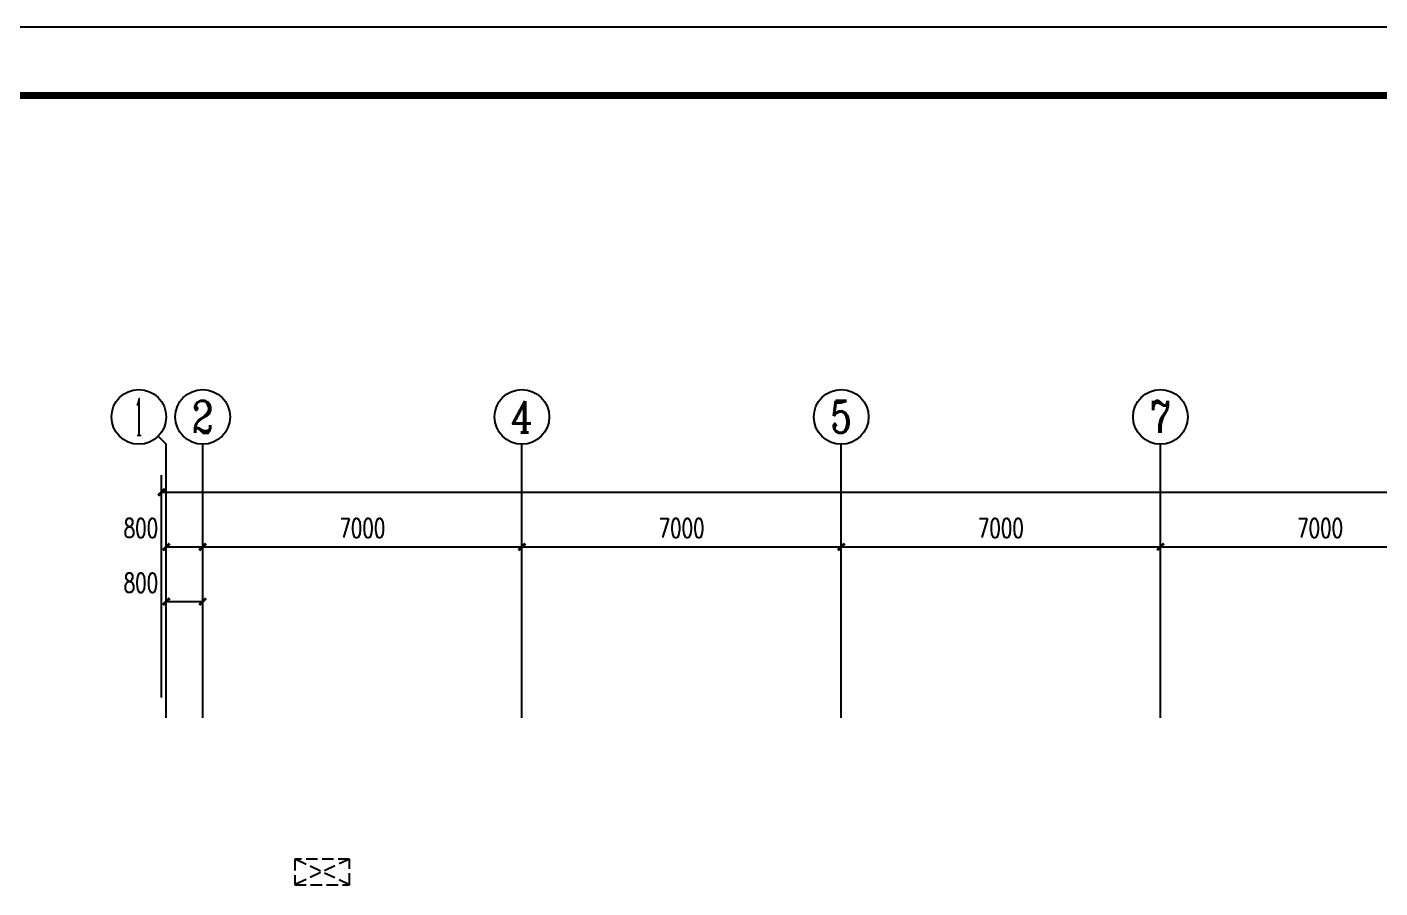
# Model space of a CAD drawing. Extents: x 0 to 302064749, y -59725395 to 1524223.
# Drawn here: x 207818176 to 210784476, y -481224 to 1406590 of the extents above; entities that cross this region are included whole.
import ezdxf
from ezdxf.enums import TextEntityAlignment as Align

# ---------------------------------------------------------------- set-up
doc = ezdxf.new("R2010")
doc.units = 0
doc.header["$LTSCALE"] = 1000
doc.linetypes.add('DASH', pattern=[0.35, 0.25, -0.1])
for name, color, linetype in [('0-底图', 7, 'Continuous'), ('AXIS', 3, 'Continuous'), ('AXIS_TEXT', 7, 'Continuous'), ('BTTK', 7, 'Continuous'), ('PUB_TITLE', 4, 'Continuous'), ('空调外机', 211, 'Continuous')]:
    doc.layers.add(name, color=color, linetype=linetype)
doc.styles.add('_TCH_AXIS', font='COMPLEX', dxfattribs={"bigfont": 'GBCBIG'})
doc.styles.add('A_DIM_T3', font='simplex.shx', dxfattribs={"width": 0.7, "bigfont": 'gbcbig.shx'})
doc.styles.add('COMPLEX', font='COMPLEX')
doc.styles.add('HZ(TK)', font='geniso.shx', dxfattribs={"width": 0.9, "bigfont": 'hztxt.shx'})
doc.dimstyles.new('_TCH_ARCH&&150', dxfattribs={"dimtxt": 420, "dimasz": 150, "dimexe": 375, "dimexo": 450, "dimgap": 202.5, "dimtad": 1, "dimdec": 0, "dimzin": 0, "dimdsep": 46, "dimtxsty": 'A_DIM_T3', "dimblk": 'ARCHTICK', "dimcen": 0.09, "dimclrt": 7, "dimazin": 2, "dimtfac": 1, "dimtdec": 0, "dimtix": 1, "dimtmove": 2, "dimatfit": 3, "dimfxl": 150, "dimtolj": 1, "dimtzin": 0, "dimarcsym": 0})

# ---------------------------------------------------------------- blocks, each defined once
blk = doc.blocks.new('vhtemplate_2020年新竖式图框_A0')
at = {"layer": 'PUB_TITLE', "color": 7}
blk.add_lwpolyline([(0, 0), (1189, 0), (1189, 841), (0, 841)], close=True, dxfattribs=at)
at = {"layer": 'PUB_TITLE', "const_width": 1}
blk.add_lwpolyline([(25, 10), (1179, 10), (1179, 831), (25, 831)], close=True, dxfattribs=at)
at = {"layer": 'BTTK', "color": 4, "style": 'HZ(TK)', "width": 0.9}
for tag, p in [('合作单位', (1144, 743.5)), ('建设单位', (1144, 209.5)), ('工程名称', (1144, 176.5)), ('子项名称', (1154, 160)), ('图纸名称', (1144, 141))]:
    blk.add_attdef(tag, text='', height=3.5, dxfattribs=at).set_placement(p, align=Align.MIDDLE_CENTER)
for tag, p in [('注册证书号', (1156.5, 309.01)), ('注册印章号', (1156.5, 301.01)), ('设计号', (1154, 193)), ('图别', (1137.75, 34)), ('图号', (1170.25, 34)), ('版本号', (1137.75, 26)), ('日期', (1170.25, 26))]:
    blk.add_attdef(tag, text='', height=3.5, dxfattribs=at).set_placement(p, align=Align.MIDDLE)
blk = doc.blocks.new('_AXISO')
blk.add_circle((0, 0), 0.5)
at = {"layer": 'AXIS_TEXT', "style": 'COMPLEX', "width": 1.041667}
blk.add_attdef('A', text='', height=0.56, dxfattribs=at).set_placement((-0.25, -0.28), (0.25, -0.28), align=Align.FIT)
blk = doc.blocks.new('_ArchTick')
at = {"color": 0, "linetype": 'ByBlock', "const_width": 0.4}
blk.add_lwpolyline([(-0.5, -0.5), (0.5, 0.5)], dxfattribs=at)
blk = doc.blocks.new('*D1004')
at = {"layer": 'AXIS', "color": 0, "lineweight": -2, "transparency": 16777216}
for p, q in [((1062933, 30600), (1062933, 33075)), ((1063733, 30600), (1063733, 33075)), ((1062933, 32700), (1063733, 32700))]:
    blk.add_line(p, q, dxfattribs=at)
at = {"layer": 'Defpoints', "color": 0, "transparency": 16777216}
for p in [(1063733, 32700), (1062933, 30150), (1063733, 30150)]:
    blk.add_point(p, dxfattribs=at)
at = {"layer": 'AXIS', "color": 0, "lineweight": -2, "transparency": 16777216, "xscale": 150, "yscale": 150, "zscale": 150, "rotation": 180}
blk.add_blockref('_ArchTick', (1062933, 32700), dxfattribs=at)
at = {"layer": 'AXIS', "color": 0, "lineweight": -2, "transparency": 16777216, "xscale": 150, "yscale": 150, "zscale": 150}
blk.add_blockref('_ArchTick', (1063733, 32700), dxfattribs=at)
at = {"layer": 'AXIS', "color": 7, "transparency": 16777216, "insert": (1062378, 33113), "char_height": 420, "attachment_point": 5, "style": 'A_DIM_T3'}
blk.add_mtext('\\A1;800', dxfattribs=at)
blk = doc.blocks.new('*D1070')
at = {"layer": 'AXIS', "color": 0, "lineweight": -2, "transparency": 16777216}
for p, q in [((1062933, 30600), (1062933, 34275)), ((1063733, 30600), (1063733, 34275)), ((1062933, 33900), (1063733, 33900))]:
    blk.add_line(p, q, dxfattribs=at)
at = {"layer": 'Defpoints', "color": 0, "transparency": 16777216}
for p in [(1063733, 33900), (1062933, 30150), (1063733, 30150)]:
    blk.add_point(p, dxfattribs=at)
at = {"layer": 'AXIS', "color": 0, "lineweight": -2, "transparency": 16777216, "xscale": 150, "yscale": 150, "zscale": 150, "rotation": 180}
blk.add_blockref('_ArchTick', (1062933, 33900), dxfattribs=at)
at = {"layer": 'AXIS', "color": 0, "lineweight": -2, "transparency": 16777216, "xscale": 150, "yscale": 150, "zscale": 150}
blk.add_blockref('_ArchTick', (1063733, 33900), dxfattribs=at)
at = {"layer": 'AXIS', "color": 7, "transparency": 16777216, "insert": (1062378, 34313), "char_height": 420, "attachment_point": 5, "style": 'A_DIM_T3'}
blk.add_mtext('\\A1;800', dxfattribs=at)
blk = doc.blocks.new('*D1071')
at = {"layer": 'AXIS', "color": 0, "lineweight": -2, "transparency": 16777216}
for p, q in [((1063733, 30600), (1063733, 34275)), ((1070733, 30600), (1070733, 34275)), ((1063733, 33900), (1070733, 33900))]:
    blk.add_line(p, q, dxfattribs=at)
at = {"layer": 'Defpoints', "color": 0, "transparency": 16777216}
for p in [(1070733, 33900), (1063733, 30150), (1070733, 30150)]:
    blk.add_point(p, dxfattribs=at)
at = {"layer": 'AXIS', "color": 0, "lineweight": -2, "transparency": 16777216, "xscale": 150, "yscale": 150, "zscale": 150, "rotation": 180}
blk.add_blockref('_ArchTick', (1063733, 33900), dxfattribs=at)
at = {"layer": 'AXIS', "color": 0, "lineweight": -2, "transparency": 16777216, "xscale": 150, "yscale": 150, "zscale": 150}
blk.add_blockref('_ArchTick', (1070733, 33900), dxfattribs=at)
at = {"layer": 'AXIS', "color": 7, "transparency": 16777216, "insert": (1067233, 34313), "char_height": 420, "attachment_point": 5, "style": 'A_DIM_T3'}
blk.add_mtext('\\A1;7000', dxfattribs=at)
blk = doc.blocks.new('*D1072')
at = {"layer": 'AXIS', "color": 0, "lineweight": -2, "transparency": 16777216}
for p, q in [((1070733, 30600), (1070733, 34275)), ((1077733, 30600), (1077733, 34275)), ((1070733, 33900), (1077733, 33900))]:
    blk.add_line(p, q, dxfattribs=at)
at = {"layer": 'Defpoints', "color": 0, "transparency": 16777216}
for p in [(1077733, 33900), (1070733, 30150), (1077733, 30150)]:
    blk.add_point(p, dxfattribs=at)
at = {"layer": 'AXIS', "color": 0, "lineweight": -2, "transparency": 16777216, "xscale": 150, "yscale": 150, "zscale": 150, "rotation": 180}
blk.add_blockref('_ArchTick', (1070733, 33900), dxfattribs=at)
at = {"layer": 'AXIS', "color": 0, "lineweight": -2, "transparency": 16777216, "xscale": 150, "yscale": 150, "zscale": 150}
blk.add_blockref('_ArchTick', (1077733, 33900), dxfattribs=at)
at = {"layer": 'AXIS', "color": 7, "transparency": 16777216, "insert": (1074233, 34313), "char_height": 420, "attachment_point": 5, "style": 'A_DIM_T3'}
blk.add_mtext('\\A1;7000', dxfattribs=at)
blk = doc.blocks.new('*D1073')
at = {"layer": 'AXIS', "color": 0, "lineweight": -2, "transparency": 16777216}
for p, q in [((1077733, 30600), (1077733, 34275)), ((1084733, 30600), (1084733, 34275)), ((1077733, 33900), (1084733, 33900))]:
    blk.add_line(p, q, dxfattribs=at)
at = {"layer": 'Defpoints', "color": 0, "transparency": 16777216}
for p in [(1084733, 33900), (1077733, 30150), (1084733, 30150)]:
    blk.add_point(p, dxfattribs=at)
at = {"layer": 'AXIS', "color": 0, "lineweight": -2, "transparency": 16777216, "xscale": 150, "yscale": 150, "zscale": 150, "rotation": 180}
blk.add_blockref('_ArchTick', (1077733, 33900), dxfattribs=at)
at = {"layer": 'AXIS', "color": 0, "lineweight": -2, "transparency": 16777216, "xscale": 150, "yscale": 150, "zscale": 150}
blk.add_blockref('_ArchTick', (1084733, 33900), dxfattribs=at)
at = {"layer": 'AXIS', "color": 7, "transparency": 16777216, "insert": (1081233, 34313), "char_height": 420, "attachment_point": 5, "style": 'A_DIM_T3'}
blk.add_mtext('\\A1;7000', dxfattribs=at)
blk = doc.blocks.new('*D1074')
at = {"layer": 'AXIS', "color": 0, "lineweight": -2, "transparency": 16777216}
for p, q in [((1084733, 30600), (1084733, 34275)), ((1091733, 30600), (1091733, 34275)), ((1084733, 33900), (1091733, 33900))]:
    blk.add_line(p, q, dxfattribs=at)
at = {"layer": 'Defpoints', "color": 0, "transparency": 16777216}
for p in [(1091733, 33900), (1084733, 30150), (1091733, 30150)]:
    blk.add_point(p, dxfattribs=at)
at = {"layer": 'AXIS', "color": 0, "lineweight": -2, "transparency": 16777216, "xscale": 150, "yscale": 150, "zscale": 150, "rotation": 180}
blk.add_blockref('_ArchTick', (1084733, 33900), dxfattribs=at)
at = {"layer": 'AXIS', "color": 0, "lineweight": -2, "transparency": 16777216, "xscale": 150, "yscale": 150, "zscale": 150}
blk.add_blockref('_ArchTick', (1091733, 33900), dxfattribs=at)
at = {"layer": 'AXIS', "color": 7, "transparency": 16777216, "insert": (1088233, 34313), "char_height": 420, "attachment_point": 5, "style": 'A_DIM_T3'}
blk.add_mtext('\\A1;7000', dxfattribs=at)
blk = doc.blocks.new('*D1087')
at = {"layer": 'AXIS', "color": 0, "lineweight": -2, "transparency": 16777216}
for p, q in [((1062833, 30600), (1062833, 35475)), ((1174033, 30600), (1174033, 35475)), ((1062833, 35100), (1174033, 35100))]:
    blk.add_line(p, q, dxfattribs=at)
at = {"layer": 'Defpoints', "color": 0, "transparency": 16777216}
for p in [(1174033, 35100), (1062833, 30150), (1174033, 30150)]:
    blk.add_point(p, dxfattribs=at)
at = {"layer": 'AXIS', "color": 0, "lineweight": -2, "transparency": 16777216, "xscale": 150, "yscale": 150, "zscale": 150, "rotation": 180}
blk.add_blockref('_ArchTick', (1062833, 35100), dxfattribs=at)
at = {"layer": 'AXIS', "color": 0, "lineweight": -2, "transparency": 16777216, "xscale": 150, "yscale": 150, "zscale": 150}
blk.add_blockref('_ArchTick', (1174033, 35100), dxfattribs=at)
at = {"layer": 'AXIS', "color": 7, "transparency": 16777216, "insert": (1118433, 35513), "char_height": 420, "attachment_point": 5, "style": 'A_DIM_T3'}
blk.add_mtext('\\A1;111200', dxfattribs=at)
blk = doc.blocks.new('gfhjghj')
at = {"layer": 'AXIS'}
for p, q in [((1062757, 36325.8), (1062932.7, 36150.1)), ((1062932.7, 30150.1), (1062932.7, 36150.1)), ((1063732.7, 30150.1), (1063732.7, 36150.1)), ((1070732.7, 30150.1), (1070732.7, 36150.1)), ((1077732.7, 30150.1), (1077732.7, 36150.1)), ((1084732.7, 30150.1), (1084732.7, 36150.1))]:
    blk.add_line(p, q, dxfattribs=at)
at = {"layer": '空调外机', "linetype": 'DASH'}
for p, q in [((1066950.1, 27054.2), (1065750.1, 26491.7)), ((1066950.1, 26491.7), (1065750.1, 27054.2))]:
    blk.add_line(p, q, dxfattribs=at)
blk.add_lwpolyline([(1066950.1, 27054.2), (1065750.1, 27054.2), (1065750.1, 26491.7), (1066950.1, 26491.7)], close=True, dxfattribs=at)
at = {"layer": 'AXIS'}
ref = blk.add_blockref('_AXISO', (1062332.7, 36750.1), dxfattribs=dict(at, xscale=1200, yscale=1200, zscale=1200))
ref.add_attrib('A', '1', dxfattribs={"layer": 'AXIS_TEXT', "height": 817.2, "style": '_TCH_AXIS', "width": 0.555556}).set_placement((1062235.5, 36341.5), (1062430, 36341.5), align=Align.FIT)
ref = blk.add_blockref('_AXISO', (1063732.7, 36750.1), dxfattribs=dict(at, xscale=1200, yscale=1200, zscale=1200))
ref.add_attrib('A', '2', dxfattribs={"layer": 'AXIS_TEXT', "height": 698.9, "style": '_TCH_AXIS'}).set_placement((1063499.8, 36400.6), (1063965.7, 36400.6), align=Align.FIT)
ref = blk.add_blockref('_AXISO', (1070732.7, 36750.1), dxfattribs=dict(at, xscale=1200, yscale=1200, zscale=1200))
ref.add_attrib('A', '4', dxfattribs={"layer": 'AXIS_TEXT', "height": 683.5, "style": '_TCH_AXIS', "width": 0.9375}).set_placement((1070488.6, 36408.3), (1070976.9, 36408.3), align=Align.FIT)
ref = blk.add_blockref('_AXISO', (1077732.7, 36750.1), dxfattribs=dict(at, xscale=1200, yscale=1200, zscale=1200))
ref.add_attrib('A', '5', dxfattribs={"layer": 'AXIS_TEXT', "height": 698.9, "style": '_TCH_AXIS'}).set_placement((1077499.8, 36400.6), (1077965.7, 36400.6), align=Align.FIT)
ref = blk.add_blockref('_AXISO', (1084732.7, 36750.1), dxfattribs=dict(at, xscale=1200, yscale=1200, zscale=1200))
ref.add_attrib('A', '7', dxfattribs={"layer": 'AXIS_TEXT', "height": 698.9, "style": '_TCH_AXIS'}).set_placement((1084499.8, 36400.6), (1084965.7, 36400.6), align=Align.FIT)
for p1, p2, distance, picture, middle in [((1062832.7, 30150.1), (1174032.7, 30150.1), 4950, '*D1087', (1118432.7, 35512.6)), ((1063732.7, 30150.1), (1070732.7, 30150.1), 3750, '*D1071', (1067232.7, 34312.6)), ((1070732.7, 30150.1), (1077732.7, 30150.1), 3750, '*D1072', (1074232.7, 34312.6)), ((1077732.7, 30150.1), (1084732.7, 30150.1), 3750, '*D1073', (1081232.7, 34312.6)), ((1084732.7, 30150.1), (1091732.7, 30150.1), 3750, '*D1074', (1088232.7, 34312.6))]:
    dim = blk.add_aligned_dim(p1=p1, p2=p2, distance=distance, dimstyle='_TCH_ARCH&&150', dxfattribs=at)
    dim.commit()
    dim.dimension.update_dxf_attribs({"geometry": picture, "text_midpoint": middle})
for base, picture, middle in [((1063732.7, 33900.1), '*D1070', (1062377.7, 34312.6)), ((1063732.7, 32700.1), '*D1004', (1062377.7, 33112.6))]:
    dim = blk.add_linear_dim(base=base, p1=(1062932.7, 30150.1), p2=(1063732.7, 30150.1), angle=0, dimstyle='_TCH_ARCH&&150', dxfattribs=at)
    dim.commit()
    dim.dimension.update_dxf_attribs({"geometry": picture, "text_midpoint": middle, "dimtype": 129})
blk = doc.blocks.new('1#教学楼-电提建筑结构')
at = {"layer": '0-底图', "xscale": 150, "yscale": 150, "zscale": 150}
blk.add_blockref('vhtemplate_2020年新竖式图框_A0', (2031891.8, -111633), dxfattribs=at)
at = {"layer": '0-底图'}
blk.add_blockref('gfhjghj', (997396.8, -30782), dxfattribs=at)

msp = doc.modelspace()

# ---------------------------------------------------------------- block references
at = {"xscale": 100, "yscale": 100, "zscale": 100}
msp.add_blockref('1#教学楼-电提建筑结构', (2090275, -45113), dxfattribs=at)

doc.saveas('drawing.dxf')
